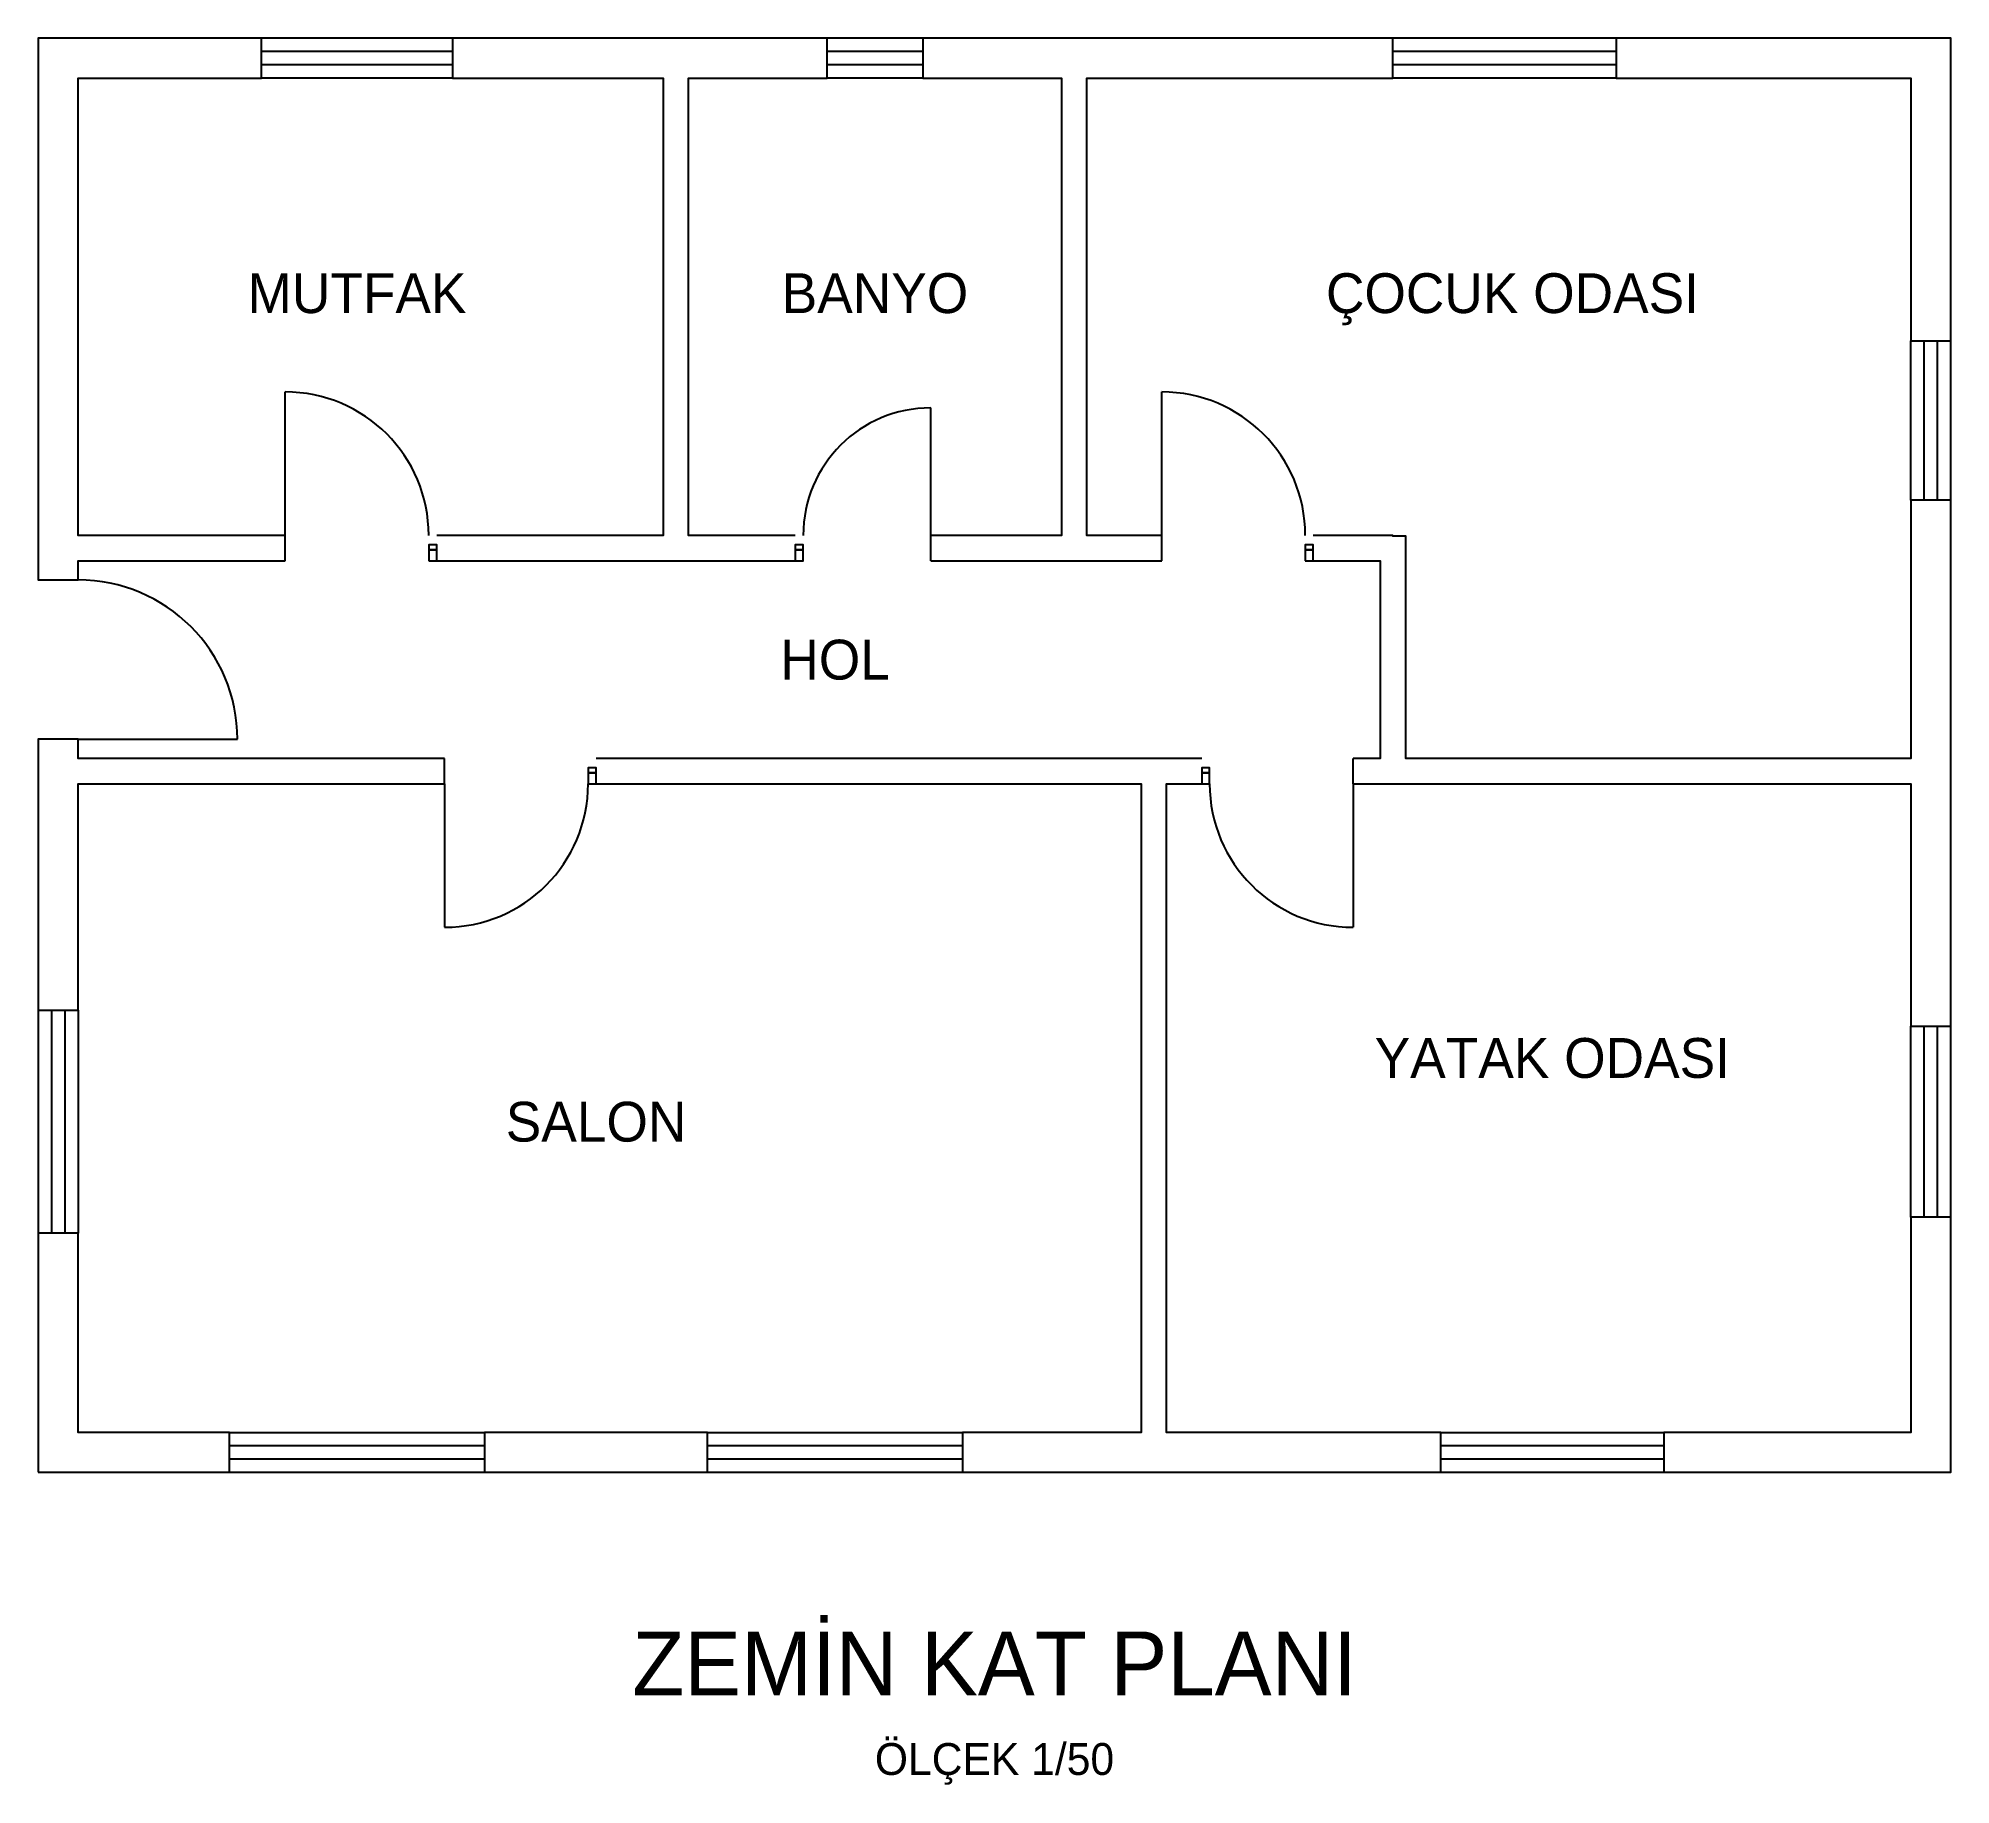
# Model space of a CAD drawing. Header units: centimetres. Extents: x 1000 to 2200, y 804 to 1900.
import ezdxf
from ezdxf.enums import TextEntityAlignment as Align

# ---------------------------------------------------------------- set-up
doc = ezdxf.new("R2010")
doc.units = ezdxf.units.CM
doc.header["$LTSCALE"] = 20
for name, color, linetype in [('DUVAR', 7, 'Continuous'), ('KAPI', 2, 'Continuous'), ('PENCERE', 4, 'Continuous'), ('YAZI', 7, 'Continuous')]:
    doc.layers.add(name, color=color, linetype=linetype)

msp = doc.modelspace()

# ---------------------------------------------------------------- linework, layer by layer
at = {"layer": 'DUVAR'}
for points in [[(1155, 1588), (1025, 1588), (1025, 1875), (1140, 1875), (1140, 1900), (1000, 1900), (1000, 1560), (1025, 1560), (1025, 1572), (1155, 1572)], [(1475, 1588), (1408, 1588), (1408, 1875), (1495, 1875), (1495, 1900), (1260, 1900), (1260, 1875), (1392, 1875), (1392, 1588), (1250, 1588)], [(1705, 1588), (1658, 1588), (1658, 1875), (1850, 1875), (1850, 1900), (1555, 1900), (1555, 1875), (1642, 1875), (1642, 1588), (1560, 1588)], [(1825, 1432), (2175, 1432), (2175, 1280), (2200, 1280), (2200, 1610), (2175, 1610), (2175, 1448), (1858, 1448), (1858, 1587.5), (1850, 1587.5), (1850, 1588), (1800, 1588)], [(1250, 1572), (1475, 1572)], [(1560, 1572), (1705, 1572)], [(1800, 1572), (1842, 1572), (1842, 1448), (1825, 1448)], [(1255, 1448), (1025, 1448), (1025, 1460), (1000, 1460), (1000, 1290), (1025, 1290), (1025, 1432), (1255, 1432)], [(1730, 1448), (1350, 1448)], [(1350, 1432), (1692, 1432), (1692, 1025), (1580, 1025), (1580, 1000), (1880, 1000), (1880, 1025), (1708, 1025), (1708, 1432), (1730, 1432)]]:
    msp.add_lwpolyline(points, dxfattribs=at)
for points in [[(2175, 1710), (2200, 1710), (2200, 1900), (1990, 1900), (1990, 1875), (2175, 1875)], [(1245, 1579), (1250, 1579), (1250, 1582), (1245, 1582)], [(1245, 1572), (1250, 1572), (1250, 1579), (1245, 1579)], [(1475, 1579), (1480, 1579), (1480, 1582), (1475, 1582)], [(1475, 1572), (1480, 1572), (1480, 1579), (1475, 1579)], [(1795, 1579), (1800, 1579), (1800, 1582), (1795, 1582)], [(1795, 1572), (1800, 1572), (1800, 1579), (1795, 1579)], [(1345, 1439), (1350, 1439), (1350, 1442), (1345, 1442)], [(1730, 1439), (1735, 1439), (1735, 1442), (1730, 1442)], [(1345, 1432), (1350, 1432), (1350, 1439), (1345, 1439)], [(1730, 1432), (1735, 1432), (1735, 1439), (1730, 1439)], [(2020, 1000), (2200, 1000), (2200, 1160), (2175, 1160), (2175, 1025), (2020, 1025)], [(1000, 1000), (1120, 1000), (1120, 1025), (1025, 1025), (1025, 1150), (1000, 1150)], [(1280, 1000), (1420, 1000), (1420, 1025), (1280, 1025)]]:
    msp.add_lwpolyline(points, close=True, dxfattribs=at)
at = {"layer": 'KAPI'}
for p, q in [((1155, 1588), (1155, 1678)), ((1560, 1588), (1560, 1668)), ((1705, 1588), (1705, 1678)), ((1155, 1572), (1155, 1588)), ((1560, 1572), (1560, 1588)), ((1705, 1572), (1705, 1588)), ((1025, 1460), (1125, 1460)), ((1255, 1432), (1255, 1448)), ((1825, 1432), (1825, 1448)), ((1255, 1432), (1255, 1342)), ((1825, 1432), (1825, 1342))]:
    msp.add_line(p, q, dxfattribs=at)
for centre, radius, start, end in [((1155, 1588), 90, 0, 90), ((1560, 1588), 80, 90, 180), ((1705, 1588), 90, 0, 90), ((1025, 1460), 100, 0, 90), ((1255, 1432), 90, 270, 0), ((1825, 1432), 90, 180, 270)]:
    msp.add_arc(centre, radius, start, end, dxfattribs=at)
at = {"layer": 'PENCERE'}
for p, q in [((1260, 1900), (1140, 1900)), ((1555, 1900), (1495, 1900)), ((1990, 1900), (1850, 1900)), ((1260, 1891.666667), (1140, 1891.666667)), ((1555, 1891.666667), (1495, 1891.666667)), ((1990, 1891.666667), (1850, 1891.666667)), ((1260, 1883.333333), (1140, 1883.333333)), ((1260, 1875), (1140, 1875)), ((1555, 1883.333333), (1495, 1883.333333)), ((1555, 1875), (1495, 1875)), ((1990, 1883.333333), (1850, 1883.333333)), ((1990, 1875), (1850, 1875)), ((2175, 1610), (2175, 1710)), ((2183.333333, 1610), (2183.333333, 1710)), ((2191.666667, 1610), (2191.666667, 1710)), ((2200, 1610), (2200, 1710)), ((1000, 1290), (1000, 1150)), ((1008.333333, 1290), (1008.333333, 1150)), ((1016.666667, 1290), (1016.666667, 1150)), ((1025, 1290), (1025, 1150)), ((2175, 1160), (2175, 1280)), ((2183.333333, 1160), (2183.333333, 1280)), ((2191.666667, 1160), (2191.666667, 1280)), ((2200, 1160), (2200, 1280)), ((1120, 1025), (1280, 1025)), ((1420, 1025), (1580, 1025)), ((1880, 1025), (2020, 1025)), ((1120, 1016.666667), (1280, 1016.666667)), ((1120, 1008.333333), (1280, 1008.333333)), ((1420, 1016.666667), (1580, 1016.666667)), ((1420, 1008.333333), (1580, 1008.333333)), ((1880, 1016.666667), (2020, 1016.666667)), ((1880, 1008.333333), (2020, 1008.333333)), ((1120, 1000), (1280, 1000)), ((1420, 1000), (1580, 1000)), ((1880, 1000), (2020, 1000))]:
    msp.add_line(p, q, dxfattribs=at)

# ---------------------------------------------------------------- texts
at = {"layer": 'YAZI'}
for s, height, p in [('MUTFAK', 25, (1200, 1740)), ('BANYO', 25, (1525, 1740)), ('ÇOCUK ODASI', 25, (1925, 1740)), ('HOL', 25, (1500, 1510)), ('YATAK ODASI', 25, (1950, 1260)), ('SALON', 25, (1350, 1220)), ('ZEMİN KAT PLANI', 40, (1600, 880)), ('ÖLÇEK 1/50', 20, (1600, 820))]:
    msp.add_text(s, height=height, dxfattribs=at).set_placement(p, align=Align.MIDDLE_CENTER)

doc.saveas('drawing.dxf')
